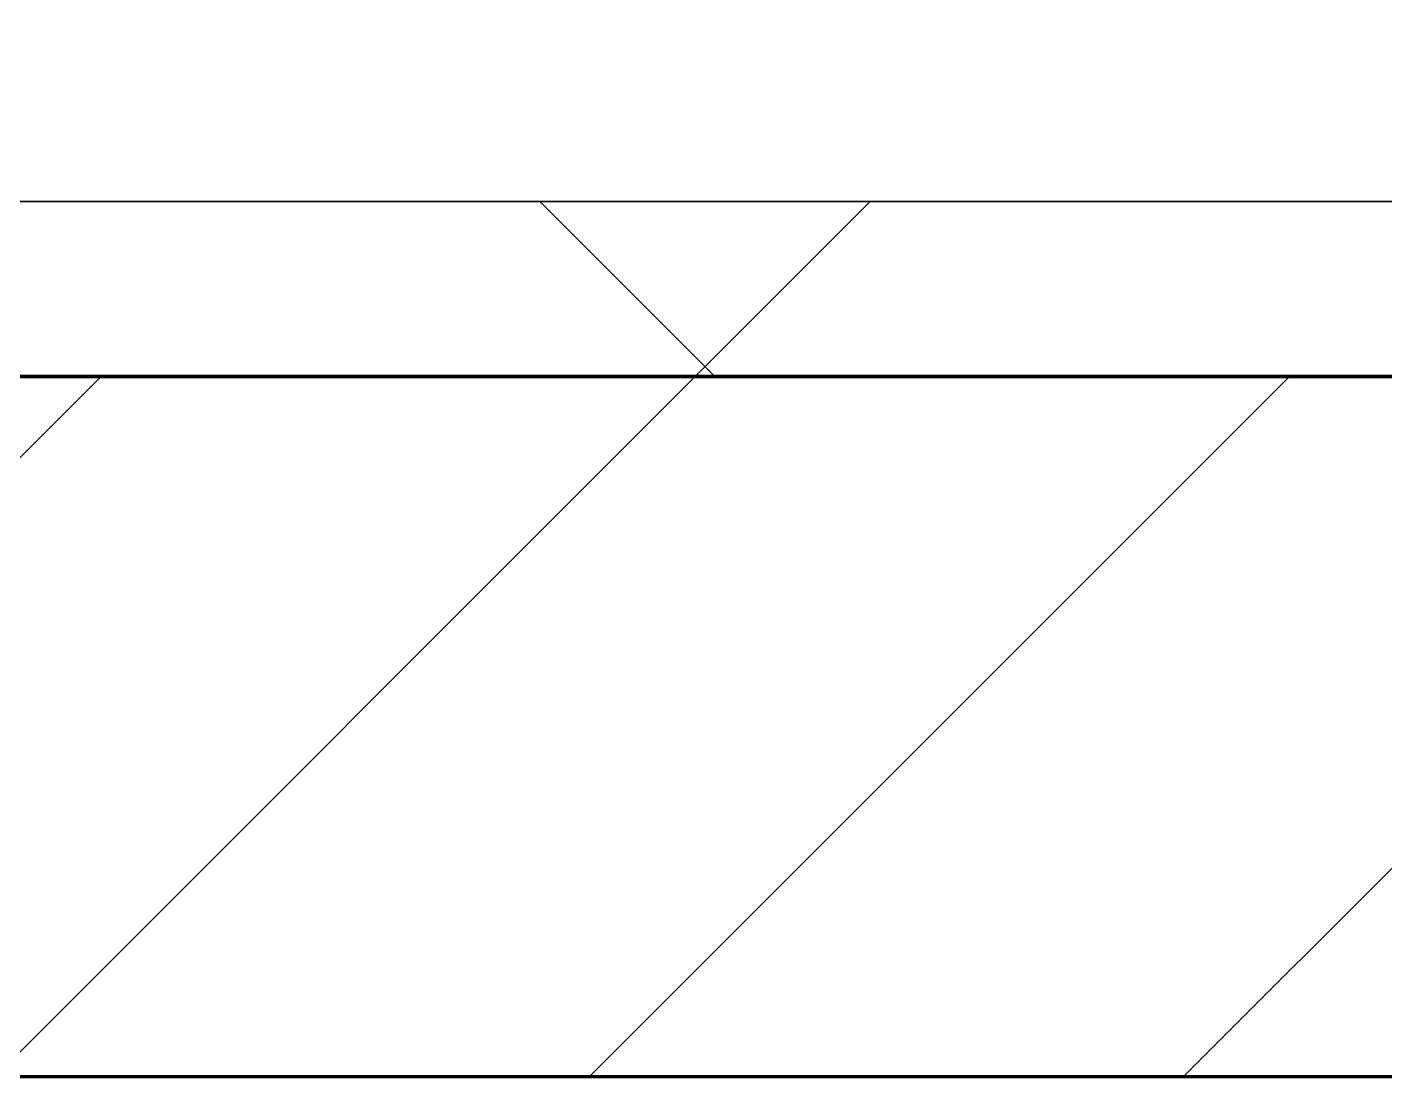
# Model space of a CAD drawing. Header units: millimetres. Extents: x -853432 to -773672, y -18171 to 22484.
# Drawn here: x -799931.2 to -799543.4, y -4021 to -3721.2 of the extents above; entities that cross this region are included whole.
import ezdxf
from ezdxf.xclip import XClip

# ---------------------------------------------------------------- set-up
doc = ezdxf.new("R2010")
doc.units = ezdxf.units.MM
doc.header["$XCLIPFRAME"] = 0
for name, color, linetype, lineweight in [('A-GLAZ-CURT', 2, 'Continuous', 9), ('A-WALL', 5, 'Continuous', 35), ('A-WALL-FNSH', 2, 'Continuous', 35), ('A-WALL-PATT', 1, 'Continuous', 35)]:
    doc.layers.add(name, color=color, linetype=linetype, lineweight=lineweight)
doc.layers.add('A11_ALU.SOLID SHEET', color=2, linetype='Continuous')

# ---------------------------------------------------------------- blocks, each defined once
blk = doc.blocks.new('PPLS-PP19_Custom Tile Pattern - Custom Tile Pattern-V145-4251-01 ENLARGED CONCOURSE LEVEL - REFLECTED CEILING PLAN - SHEET 2')
at = {"layer": 'A-GLAZ-CURT'}
for p, q in [((-300, 0), (300, 0)), ((300, 0), (-300, 0)), ((195.99, 0), (213.31, 0)), ((213.31, 0), (195.99, 0)), ((230.06, 0), (300, 0)), ((-300, -50), (300, -50)), ((300, -50), (-300, -50))]:
    blk.add_line(p, q, dxfattribs=at)
for points, knots in [([(-126.5, 0), (-122.44, 0), (-108.71, 0), (-86.68, 0), (-63.44, 0), (-54.4, 0), (-48.53, 0), (-30.79, 0), (-18.03, 0), (1.96, 0), (8.01, 0), (8.59, 0)], [-5231.017328, -5231.017328, -5231.017328, -5231.017328, -4994.692869, -4542.524482, -4008.285538, -3689.699207, -3546.54457, -3315.260113, -2864.387349, -2439.246196, -2391.687725, -2391.687725, -2391.687725, -2391.687725]), ([(-36.33, 0), (-36.43, 0), (-37.27, 0), (-45.02, 0), (-46.13, 0), (-60.59, 0), (-81.23, 0), (-99.51, 0), (-114.02, 0), (-117.28, 0), (-118.78, 0)], [-1855.773136, -1855.773136, -1855.773136, -1855.773136, -1810.870157, -1672.078046, -1405.135169, -1060.00838, -740.068933, -229.489605, -116.330425, 0, 0, 0, 0]), ([(-36.62, 0), (-36.62, 0), (-40.35, 0), (-44.32, 0), (-58.97, 0), (-85.2, 0), (-107.61, 0), (-116.56, 0), (-117.56, 0)], [-4069.478503, -4069.478503, -4069.478503, -4069.478503, -3858.647035, -3538.256648, -2842.901703, -2193.204658, -1433.981041, -985.49888, -985.49888, -985.49888, -985.49888]), ([(-115.82, 0), (-114.96, 0), (-110.41, 0), (-96.78, 0), (-71.33, 0), (-42.53, 0), (-12.78, 0), (2.52, 0), (7.3, 0), (8.3, 0)], [-5724.064692, -5724.064692, -5724.064692, -5724.064692, -5430.283136, -5103.229623, -4799.173296, -4065.652676, -3589.737505, -3285.047089, -3166.503872, -3166.503872, -3166.503872, -3166.503872]), ([(8.69, 0), (8.62, 0), (7.26, 0), (2.57, 0), (-12.23, 0), (-25.64, 0), (-40, 0), (-56.24, 0), (-75.59, 0), (-94, 0), (-112.01, 0), (-114.94, 0), (-115.63, 0)], [-2892.095846, -2892.095846, -2892.095846, -2892.095846, -2882.788014, -2720.818881, -2518.50168, -2125.455881, -1792.521578, -1466.981642, -1208.454564, -789.402658, -501.969187, -243.577221, -243.577221, -243.577221, -243.577221]), ([(-83.28, 0), (-83.28, 0), (-82.91, 0), (-76.14, 0), (-62.97, 0), (-48.14, 0), (-36.49, 0), (-33.57, 0), (-29.94, 0), (-28.57, 0)], [-1393.4169, -1393.4169, -1393.4169, -1393.4169, -1353.722004, -1274.333717, -1073.56893, -651.549973, -296.515819, -83.513472, 0, 0, 0, 0]), ([(-66.39, 0), (-66.39, 0), (-63.63, 0), (-53.63, 0), (-34.42, 0), (-29.82, 0), (-29.19, 0)], [-2493.31794, -2493.31794, -2493.31794, -2493.31794, -2315.303971, -1809.437387, -963.711516, -666.19313, -666.19313, -666.19313, -666.19313]), ([(31.18, 0), (25.97, 0), (11.99, 0), (-16.92, 0), (-47.42, 0), (-65.77, 0), (-66.37, 0), (-66.38, 0)], [-4496.803627, -4496.803627, -4496.803627, -4496.803627, -4222.080604, -3745.412743, -2981.410125, -2542.574734, -2498.224237, -2498.224237, -2498.224237, -2498.224237]), ([(-63.63, 0), (-61.49, 0), (-57.39, 0), (-54.49, 0), (-45.2, 0), (-40.79, 0), (-40.46, 0), (-40.44, 0)], [-2969.237017, -2969.237017, -2969.237017, -2969.237017, -2851.217951, -2734.127174, -2474.780881, -2410.990208, -2350.645972, -2350.645972, -2350.645972, -2350.645972]), ([(-26.75, 0), (-27.82, 0), (-36.18, 0), (-47.86, 0), (-57.55, 0), (-60.22, 0)], [-8718.362214, -8718.362214, -8718.362214, -8718.362214, -8532.293389, -8073.216054, -7904.648407, -7904.648407, -7904.648407, -7904.648407]), ([(-29.03, 0), (-33.97, 0), (-43.74, 0), (-53.79, 0), (-59.04, 0), (-59.38, 0)], [-2680.714891, -2680.714891, -2680.714891, -2680.714891, -2413.671296, -2161.752162, -2144.571912, -2144.571912, -2144.571912, -2144.571912]), ([(-58.83, 0), (-58.37, 0), (-57.29, 0), (-54.23, 0), (-46.33, 0), (-42.62, 0), (-41.76, 0)], [-4859.52896, -4859.52896, -4859.52896, -4859.52896, -4680.891996, -4469.85053, -4321.566175, -4270.495146, -4270.495146, -4270.495146, -4270.495146]), ([(-51.83, 0), (-51.83, 0), (-51.78, 0), (-47.4, 0), (-46.01, 0), (-40.22, 0), (-36.78, 0)], [-632.814994, -632.814994, -632.814994, -632.814994, -627.965721, -508.377888, -260.442412, 0, 0, 0, 0]), ([(8.2, 0), (4.7, 0), (-5.3, 0), (-20.62, 0), (-32.81, 0), (-44.85, 0), (-51.43, 0), (-51.79, 0)], [-1805.750466, -1805.750466, -1805.750466, -1805.750466, -1617.263037, -1290.787923, -1039.307308, -819.71621, -644.910881, -644.910881, -644.910881, -644.910881]), ([(-41.76, 0), (-39.9, 0), (-37.72, 0), (-36.92, 0), (-36.77, 0)], [-4270.495146, -4270.495146, -4270.495146, -4270.495146, -4161.040818, -4106.245333, -4106.245333, -4106.245333, -4106.245333]), ([(-36.78, 0), (-32.43, 0), (-19.22, 0), (-3.57, 0), (6.95, 0), (7.91, 0)], [-6191.144455, -6191.144455, -6191.144455, -6191.144455, -5862.463379, -5340.621928, -5288.269222, -5288.269222, -5288.269222, -5288.269222]), ([(-36.29, 0), (-36.29, 0), (-34.66, 0), (-28.88, 0), (-26.95, 0), (-26.54, 0)], [-9150.272121, -9150.272121, -9150.272121, -9150.272121, -9057.163041, -8919.836787, -8834.607043, -8834.607043, -8834.607043, -8834.607043]), ([(8.47, 0), (6.65, 0), (-2.72, 0), (-16.58, 0), (-34.76, 0), (-36.04, 0)], [-9995.69069, -9995.69069, -9995.69069, -9995.69069, -9884.23066, -9424.652049, -9182.880979, -9182.880979, -9182.880979, -9182.880979]), ([(-33.34, 0), (-33.34, 0), (-32.93, 0), (-31.16, 0), (-30.52, 0)], [-2415.024266, -2415.024266, -2415.024266, -2415.024266, -2357.633367, -2323.618664, -2323.618664, -2323.618664, -2323.618664]), ([(70.61, 0), (66.16, 0), (55.8, 0), (39.61, 0), (24.74, 0), (2.64, 0), (-17.84, 0), (-30.57, 0), (-31.82, 0), (-32, 0)], [-4647.237329, -4647.237329, -4647.237329, -4647.237329, -4326.416877, -4098.545751, -3766.694881, -3333.063701, -2994.501669, -2698.150104, -2614.070998, -2614.070998, -2614.070998, -2614.070998]), ([(-30.76, 0), (-30.73, 0), (-29.99, 0), (-23.47, 0), (-15.75, 0), (-15.19, 0)], [-54176.191683, -54176.191683, -54176.191683, -54176.191683, -54157.274271, -53749.15266, -53717.791567, -53717.791567, -53717.791567, -53717.791567]), ([(-30.52, 0), (-27.11, 0), (-17.83, 0), (5.99, 0), (22.06, 0), (37.44, 0), (45.92, 0), (57.76, 0), (64.47, 0), (72.74, 0), (75.22, 0), (76.03, 0), (76.21, 0)], [-2323.618664, -2323.618664, -2323.618664, -2323.618664, -2142.497158, -1716.209403, -1206.526904, -1089.329421, -901.315459, -753.071572, -495.328968, -421.953223, -334.951786, -290.452333, -290.452333, -290.452333, -290.452333]), ([(-13, 0), (-14.35, 0), (-17.68, 0), (-25.97, 0), (-29.52, 0), (-30.21, 0)], [-55207.591944, -55207.591944, -55207.591944, -55207.591944, -54789.006179, -54461.685999, -54290.791712, -54290.791712, -54290.791712, -54290.791712]), ([(8.33, 0), (8.19, 0), (7.18, 0), (0.32, 0), (-13.89, 0), (-24.92, 0), (-29.03, 0)], [-3574.286521, -3574.286521, -3574.286521, -3574.286521, -3526.962355, -3285.499107, -2903.012179, -2680.714891, -2680.714891, -2680.714891, -2680.714891]), ([(-28.98, 0), (-28.66, 0), (-27.39, 0), (-24.45, 0), (-22.56, 0)], [-166.548282, -166.548282, -166.548282, -166.548282, -102.06493, 0, 0, 0, 0]), ([(-28.57, 0), (-26.93, 0), (-20.29, 0), (-11.45, 0), (2.08, 0), (13.15, 0), (21.24, 0), (24.62, 0), (24.72, 0), (24.72, 0)], [-5361.429781, -5361.429781, -5361.429781, -5361.429781, -5261.36855, -5050.479954, -4785.90057, -4596.498881, -4445.288762, -4384.376941, -4376.041937, -4376.041937, -4376.041937, -4376.041937]), ([(-22.56, 0), (-20.27, 0), (-17.03, 0), (-11.36, 0), (-7.66, 0), (-6.6, 0), (-6.44, 0)], [-56468.192263, -56468.192263, -56468.192263, -56468.192263, -56344.022017, -56303.229861, -56166.290093, -56124.392176, -56124.392176, -56124.392176, -56124.392176]), ([(-15.19, 0), (-13.07, 0), (-2.96, 0), (7.46, 0), (8.46, 0)], [-461.142613, -461.142613, -461.142613, -461.142613, -429.606584, -426.263806, -426.263806, -426.263806, -426.263806]), ([(-6.54, 0), (-6.73, 0), (-7.2, 0), (-7.6, 0), (-7.79, 0)], [-56009.792147, -56009.792147, -56009.792147, -56009.792147, -55949.290093, -55895.192118, -55895.192118, -55895.192118, -55895.192118]), ([(-2.63, 0), (-2.47, 0), (-1.22, 0), (4.92, 0), (15.97, 0), (22.54, 0), (24.49, 0)], [-226.825321, -226.825321, -226.825321, -226.825321, -220.269177, -206.416616, -198.214427, -187.717507, -187.717507, -187.717507, -187.717507]), ([(7.51, 0), (4.7, 0), (1.23, 0), (-1.67, 0), (-2.25, 0)], [-265.933135, -265.933135, -265.933135, -265.933135, -246.234814, -234.646884, -234.646884, -234.646884, -234.646884]), ([(103.09, 0), (101.08, 0), (86.31, 0), (63.34, 0), (35.84, 0), (18.18, 0), (11.07, 0), (8.4, 0)], [-375.435014, -375.435014, -375.435014, -375.435014, -369.147452, -330.153101, -307.516438, -285.83788, -267.978446, -267.978446, -267.978446, -267.978446]), ([(8.46, 0), (21.45, 0), (44.52, 0), (70.92, 0), (82.12, 0), (83.66, 0)], [-5278.308203, -5278.308203, -5278.308203, -5278.308203, -4573.028122, -4094.177415, -3869.465285, -3869.465285, -3869.465285, -3869.465285]), ([(76.63, 0), (74.8, 0), (67.65, 0), (53.52, 0), (37, 0), (24.07, 0), (15.95, 0), (10.61, 0), (8.47, 0)], [-3095.572228, -3095.572228, -3095.572228, -3095.572228, -2950.589685, -2634.532728, -2313.748533, -2106.613311, -1925.670641, -1810.652456, -1810.652456, -1810.652456, -1810.652456]), ([(30.82, 0), (29.27, 0), (21.93, 0), (14.5, 0), (8.53, 0)], [-10462.034656, -10462.034656, -10462.034656, -10462.034656, -10363.088938, -9997.055338, -9997.055338, -9997.055338, -9997.055338]), ([(8.56, 0), (9.27, 0), (9.91, 0), (10.14, 0), (10.18, 0)], [-3156.060124, -3156.060124, -3156.060124, -3156.060124, -3066.359526, -3044.715262, -3044.715262, -3044.715262, -3044.715262]), ([(9.05, 0), (19.65, 0), (41.61, 0), (65.03, 0), (76.75, 0)], [-425.607381, -425.607381, -425.607381, -425.607381, -390.253598, -354.536918, -354.536918, -354.536918, -354.536918]), ([(9.48, 0), (12.7, 0), (15.95, 0), (22.91, 0), (31, 0), (39.04, 0), (51.19, 0), (58.74, 0), (61.34, 0), (61.45, 0)], [-2366.412601, -2366.412601, -2366.412601, -2366.412601, -2084.094819, -1956.422387, -1818.904206, -1645.594513, -1443.202566, -1228.752106, -1120.932285, -1120.932285, -1120.932285, -1120.932285]), ([(24.69, 0), (24.54, 0), (20.99, 0), (15.48, 0), (10.8, 0), (9.63, 0)], [-4368.572414, -4368.572414, -4368.572414, -4368.572414, -4306.476363, -4080.000647, -3772.857994, -3772.857994, -3772.857994, -3772.857994]), ([(18.16, 0), (19.15, 0), (24.25, 0), (25.66, 0), (26.12, 0)], [-5700.113719, -5700.113719, -5700.113719, -5700.113719, -5554.232259, -5302.431367, -5302.431367, -5302.431367, -5302.431367]), ([(77.47, 0), (76.19, 0), (71.8, 0), (62.26, 0), (51.85, 0), (43.81, 0), (29.53, 0), (20.67, 0), (18.85, 0), (18.16, 0)], [-7009.845307, -7009.845307, -7009.845307, -7009.845307, -6924.452779, -6738.82075, -6548.303034, -6314.283804, -6135.05769, -5972.647715, -5832.674503, -5832.674503, -5832.674503, -5832.674503]), ([(27.44, 0), (27.9, 0), (29.54, 0), (38.07, 0), (53.39, 0), (69.52, 0), (76.36, 0), (77.52, 0)], [-5037.309798, -5037.309798, -5037.309798, -5037.309798, -4887.603822, -4705.298446, -4353.683244, -3960.84581, -3870.072116, -3870.072116, -3870.072116, -3870.072116]), ([(27.89, 0), (29.09, 0), (33.4, 0), (48.37, 0), (63.82, 0), (74.18, 0), (77.41, 0)], [-147.777612, -147.777612, -147.777612, -147.777612, -135.792042, -118.513713, -97.899267, -88.531001, -88.531001, -88.531001, -88.531001]), ([(53.18, 0), (53.06, 0), (52.22, 0), (44.99, 0), (36.46, 0), (30.82, 0)], [-622.740158, -622.740158, -622.740158, -622.740158, -566.066452, -360.610861, 0, 0, 0, 0]), ([(136.44, 0), (121.66, 0), (86.93, 0), (51.16, 0), (31.18, 0)], [-106.750556, -106.750556, -106.750556, -106.750556, -59.610984, 0, 0, 0, 0]), ([(76.29, 0), (73.88, 0), (66.87, 0), (57.82, 0), (46.51, 0), (41.18, 0), (36.02, 0), (35.54, 0), (35.54, 0)], [-366.257734, -366.257734, -366.257734, -366.257734, -357.622665, -341.267687, -334.000314, -326.15566, -319.318397, -317.489778, -317.489778, -317.489778, -317.489778]), ([(36.29, 0), (37.77, 0), (48.82, 0), (64.79, 0), (95.91, 0), (124.45, 0), (132.42, 0), (134.6, 0)], [-314.598523, -314.598523, -314.598523, -314.598523, -305.899624, -287.17622, -249.500363, -194.761443, -152.241002, -152.241002, -152.241002, -152.241002]), ([(61.47, 0), (61.47, 0), (61.21, 0), (54.61, 0), (53.71, 0), (53.56, 0)], [-1113.311073, -1113.311073, -1113.311073, -1113.311073, -1096.402191, -891.204116, -747.28819, -747.28819, -747.28819, -747.28819]), ([(76.22, 0), (75.58, 0), (73.64, 0), (71.05, 0), (70.61, 0)], [-193.634889, -193.634889, -193.634889, -193.634889, -31.537676, 0, 0, 0, 0]), ([(77.41, 0), (79.89, 0), (100.36, 0), (120.63, 0), (138.28, 0), (138.53, 0)], [-353.867724, -353.867724, -353.867724, -353.867724, -346.313304, -291.370682, -290.5735, -290.5735, -290.5735, -290.5735]), ([(146.31, 0), (144.65, 0), (133.85, 0), (111.92, 0), (86.98, 0), (77.41, 0)], [-469.576156, -469.576156, -469.576156, -469.576156, -458.593899, -401.860199, -367.594347, -367.594347, -367.594347, -367.594347]), ([(78.1, 0), (86.41, 0), (103.13, 0), (116.36, 0), (128.63, 0), (128.95, 0)], [-87.867769, -87.867769, -87.867769, -87.867769, -63.759246, -39.050993, -35.895543, -35.895543, -35.895543, -35.895543]), ([(78.48, 0), (79.51, 0), (84.95, 0), (86.01, 0), (92.51, 0), (94.33, 0)], [-3844.262741, -3844.262741, -3844.262741, -3844.262741, -3759.045785, -3336.541051, -2783.776468, -2783.776468, -2783.776468, -2783.776468]), ([(114.39, 0), (114.2, 0), (112.08, 0), (105.42, 0), (92.38, 0), (86.52, 0), (79.99, 0), (78.52, 0)], [-8148.58938, -8148.58938, -8148.58938, -8148.58938, -8105.191388, -7723.759874, -7531.75727, -7135.649961, -7033.519254, -7033.519254, -7033.519254, -7033.519254]), ([(94.4, 0), (94.4, 0), (94.64, 0), (99.11, 0), (108.97, 0), (120.79, 0), (139.94, 0), (163.31, 0), (185.23, 0), (193.62, 0), (194.69, 0), (194.79, 0)], [-2348.345796, -2348.345796, -2348.345796, -2348.345796, -2310.419338, -2233.599744, -2052.234781, -1843.028543, -1530.39897, -1095.004608, -529.74427, -295.064701, -265.121568, -265.121568, -265.121568, -265.121568]), ([(129.02, 0), (129.02, 0), (124.41, 0), (122.35, 0), (114.96, 0), (108.04, 0), (103.09, 0)], [-35.386604, -35.386604, -35.386604, -35.386604, -31.430235, -22.807238, -15.488593, 0, 0, 0, 0]), ([(146.23, 0), (144.78, 0), (140.7, 0), (134.04, 0), (126.24, 0), (118.6, 0), (114.23, 0), (111.98, 0), (105.66, 0), (105.23, 0), (105.23, 0)], [-9949.856506, -9949.856506, -9949.856506, -9949.856506, -9847.788484, -9677.714971, -9567.007022, -9453.21225, -9220.200448, -9012.77275, -8966.157302, -8929.495943, -8929.495943, -8929.495943, -8929.495943]), ([(105.26, 0), (105.52, 0), (111.01, 0), (112.65, 0), (113.59, 0)], [-8920.561005, -8920.561005, -8920.561005, -8920.561005, -8814.835624, -8577.462505, -8577.462505, -8577.462505, -8577.462505]), ([(128.58, 0), (128.8, 0), (130.16, 0), (136.64, 0), (142.52, 0), (145.25, 0)], [-633.326174, -633.326174, -633.326174, -633.326174, -627.736123, -618.981161, -611.078298, -611.078298, -611.078298, -611.078298]), ([(137.1, 0), (136, 0), (133.64, 0), (129.87, 0), (129.11, 0)], [-670.405967, -670.405967, -670.405967, -670.405967, -651.020627, -640.742133, -640.742133, -640.742133, -640.742133]), ([(168.37, 0), (167.68, 0), (163.15, 0), (155.56, 0), (146.35, 0)], [-543.375029, -543.375029, -543.375029, -543.375029, -530.793311, -469.674102, -469.674102, -469.674102, -469.674102]), ([(157.9, 0), (156.77, 0), (152.87, 0), (148.41, 0), (146.36, 0)], [-10292.955006, -10292.955006, -10292.955006, -10292.955006, -10098.273015, -9952.906854, -9952.906854, -9952.906854, -9952.906854]), ([(146.4, 0), (149.1, 0), (154.72, 0), (161.24, 0), (162.19, 0), (162.75, 0)], [-609.961596, -609.961596, -609.961596, -609.961596, -602.094757, -592.980799, -581.414464, -581.414464, -581.414464, -581.414464]), ([(193.8, 0), (193.33, 0), (190.11, 0), (183.13, 0), (171, 0), (161.95, 0), (161.28, 0), (158.35, 0), (157.85, 0), (157.77, 0)], [-11665.349007, -11665.349007, -11665.349007, -11665.349007, -11565.880756, -11105.624034, -10839.086983, -10768.332124, -10666.779182, -10580.760289, -10550.278881, -10550.278881, -10550.278881, -10550.278881]), ([(284.24, 0), (276.02, 0), (248.95, 0), (207.11, 0), (177.41, 0), (159.34, 0), (158.33, 0), (158.3, 0)], [-269.435448, -269.435448, -269.435448, -269.435448, -244.693688, -187.987675, -143.776725, -129.632772, -123.352749, -123.352749, -123.352749, -123.352749]), ([(159.07, 0), (159.13, 0), (160.84, 0), (165.21, 0), (174.15, 0), (185.98, 0), (208.82, 0), (219.42, 0), (230.06, 0)], [-115.643202, -115.643202, -115.643202, -115.643202, -114.681583, -87.660824, -65.295536, -41.623857, -24.459831, 0, 0, 0, 0]), ([(162.75, 0), (165.4, 0), (170.91, 0), (172.61, 0), (172.61, 0)], [-111.264224, -111.264224, -111.264224, -111.264224, -56.742688, -19.085662, -19.085662, -19.085662, -19.085662]), ([(247.1, 0), (246.76, 0), (245.04, 0), (238.34, 0), (226.56, 0), (221.1, 0), (200.27, 0), (182.99, 0), (174.27, 0), (169.67, 0), (168.99, 0)], [-9649.085549, -9649.085549, -9649.085549, -9649.085549, -9581.591397, -9406.094246, -9221.510254, -9016.44624, -8717.832359, -8253.978395, -8152.463617, -8069.855175, -8069.855175, -8069.855175, -8069.855175]), ([(215.22, 0), (214.62, 0), (210.55, 0), (203.98, 0), (187.54, 0), (175.3, 0), (169.49, 0)], [-203.825446, -203.825446, -203.825446, -203.825446, -198.527383, -184.406837, -162.427601, -142.916156, -142.916156, -142.916156, -142.916156]), ([(171.51, 0), (176.48, 0), (193.23, 0), (201.73, 0), (208.81, 0), (213.9, 0), (241.96, 0), (266.73, 0), (279.28, 0), (283.79, 0), (284.24, 0)], [-7971.819559, -7971.819559, -7971.819559, -7971.819559, -7784.112253, -7606.717214, -7289.299508, -7042.621073, -6582.165592, -6068.460911, -5766.029927, -5731.389513, -5731.389513, -5731.389513, -5731.389513]), ([(172.07, 0), (177.66, 0), (187.87, 0), (201.08, 0), (207.47, 0), (213.96, 0), (215.11, 0)], [-255.364076, -255.364076, -255.364076, -255.364076, -237.955587, -223.92608, -215.862851, -208.75215, -208.75215, -208.75215, -208.75215]), ([(284.12, 0), (277.54, 0), (256.74, 0), (230.43, 0), (219.94, 0), (219.02, 0)], [-12250.17087, -12250.17087, -12250.17087, -12250.17087, -11905.454923, -11162.864862, -10856.732305, -10856.732305, -10856.732305, -10856.732305]), ([(219.9, 0), (220.86, 0), (227.84, 0), (242.06, 0), (246.54, 0), (246.96, 0)], [-10670.940496, -10670.940496, -10670.940496, -10670.940496, -10511.382485, -9925.173265, -9834.877357, -9834.877357, -9834.877357, -9834.877357]), ([(284.4, 0), (286.52, 0), (292.04, 0), (296.52, 0), (297.86, 0), (298.09, 0)], [-5727.361335, -5727.361335, -5727.361335, -5727.361335, -5566.724884, -5280.360606, -5199.253518, -5199.253518, -5199.253518, -5199.253518]), ([(284.76, 0), (284.76, 0), (285.09, 0), (287.47, 0), (293.59, 0), (297.76, 0), (300, 0)], [-4110.630118, -4110.630118, -4110.630118, -4110.630118, -4053.389046, -3959.664717, -3862.421465, -3746.95702, -3746.95702, -3746.95702, -3746.95702]), ([(297.38, 0), (295.84, 0), (291.62, 0), (285.38, 0), (284.87, 0)], [-4803.172655, -4803.172655, -4803.172655, -4803.172655, -4358.271401, -4143.037883, -4143.037883, -4143.037883, -4143.037883])]:
    blk.add_open_spline(points, degree=3, knots=knots, dxfattribs=at)
for points in [[(-39.84, 0), (-39.08, 0), (-38.11, 0), (-37.36, 0)], [(24.49, 0), (25.23, 0), (25.72, 0), (26.04, 0)], [(80.35, 0), (79.74, 0), (78.79, 0), (77.61, 0)], [(84.06, 0), (83.48, 0), (82.41, 0), (81.72, 0)], [(168.74, 0), (168.74, 0), (169.81, 0), (171.51, 0)], [(195.11, 0), (194.91, 0), (194.44, 0), (193.8, 0)], [(300, 0), (294.77, 0), (289.51, 0), (284.24, 0)], [(300, 0), (294.88, 0), (289.76, 0), (284.63, 0)]]:
    blk.add_open_spline(points, degree=3, dxfattribs=at)
blk = doc.blocks.new('PPLS-PP19_Custom Tile Pattern - Custom Tile Pattern-V146-4251-01 ENLARGED CONCOURSE LEVEL - REFLECTED CEILING PLAN - SHEET 2')
at = {"layer": 'A-GLAZ-CURT'}
for p, q in [((-300, 0), (300, 0)), ((300, 0), (-300, 0)), ((-293.07, 0), (-275.75, 0)), ((-275.75, 0), (-293.07, 0)), ((-300, -50), (300, -50)), ((300, -50), (-300, -50))]:
    blk.add_line(p, q, dxfattribs=at)
at = {"layer": 'A-GLAZ-CURT', "flags": 128}
for points in [[(-300, 0), (-291.56, 0), (-283.3, 0), (-275.2, 0), (-267.26, 0), (-259.45, 0)], [(-259.67, 0), (-267.51, 0), (-275.48, 0), (-283.55, 0), (-291.73, 0), (-300, 0)]]:
    blk.add_lwpolyline(points, dxfattribs=at)
at = {"layer": 'A-GLAZ-CURT'}
for points, knots in [([(-300, 0), (-284.65, 0), (-236.57, 0), (-174.61, 0), (-129.95, 0), (-114.06, 0), (-108.99, 0)], [-5323.127839, -5323.127839, -5323.127839, -5323.127839, -4502.809032, -2700.551212, -1002.059161, -460.363443, -460.363443, -460.363443, -460.363443]), ([(-178.92, 0), (-190.07, 0), (-221.77, 0), (-262.56, 0), (-294.48, 0), (-300, 0)], [-15958.17956, -15958.17956, -15958.17956, -15958.17956, -15131.813646, -13729.592194, -13439.944408, -13439.944408, -13439.944408, -13439.944408]), ([(-137.88, 0), (-140.56, 0), (-147.66, 0), (-147.69, 0), (-158.72, 0), (-174.02, 0), (-185.59, 0), (-209.77, 0), (-232.01, 0), (-255.22, 0), (-262.59, 0), (-264.9, 0), (-265.4, 0)], [-3187.727384, -3187.727384, -3187.727384, -3187.727384, -2919.378265, -2477.344047, -2237.412286, -2029.680487, -1755.085331, -1400.429864, -858.079193, -543.655514, -208.940337, 0, 0, 0, 0])]:
    blk.add_open_spline(points, degree=3, knots=knots, dxfattribs=at)
blk = doc.blocks.new('*U634')
at = {"layer": 'A-GLAZ-CURT'}
for name, p in [('PPLS-PP19_Custom Tile Pattern - Custom Tile Pattern-V145-4251-01 ENLARGED CONCOURSE LEVEL - REFLECTED CEILING PLAN - SHEET 2', (36002.37, -7350)), ('PPLS-PP19_Custom Tile Pattern - Custom Tile Pattern-V146-4251-01 ENLARGED CONCOURSE LEVEL - REFLECTED CEILING PLAN - SHEET 2', (36602.37, -7350))]:
    blk.add_blockref(name, p, dxfattribs=at)
blk = doc.blocks.new('*U1213')
blk.add_lwpolyline([(22690, -750), (19166.45, -750), (19116.45, -700), (18966.44, -550), (-101025.39, -550), (-101025.39, -6704.96), (-96300, -6704.96), (-96300, -7350), (-94497.63, -7350), (17250, -7350), (17250, -6849.96), (18300, -6849.96), (22690, -6849.96)], close=True)

msp = doc.modelspace()

# ---------------------------------------------------------------- block references
at = {"layer": 'A11_ALU.SOLID SHEET'}
ref = msp.add_blockref('*U1213', (-744682.37, 3579.02), dxfattribs=at)
XClip(ref).set_block_clipping_path([(-104690.1238047112, -9620.0029952966), (-34092.6543255156, 14392.9971737705)])

# ---------------------------------------------------------------- next in the draw order: hatches: boundary and pattern name
at = {"layer": 'A-WALL-PATT', "lineweight": 9}
h = msp.add_hatch(dxfattribs=at)
h.set_pattern_fill('FP_4', color=256, style=0, pattern_type=2)
h.set_pattern_definition([(45, (0, 0), (-212.13203, 212.13203), []), (135, (0, 0), (-212.13203, -212.13203), [])])
h.paths.add_polyline_path([(-779464.45, -3820.98), (-778775.03, -3820.98), (-778775.03, -3770.98), (-827933.88, -3770.98), (-828045.79, -3820.98), (-779602.34, -3820.98)])
h.paths.add_polyline_path([(-828965.42, -3820.98), (-828156.1, -3820.98), (-828044.19, -3770.98), (-841032.37, -3770.98), (-841032.37, -3820.98), (-829103.3, -3820.98)])
h = msp.add_hatch(dxfattribs=at)
h.set_pattern_fill('FP_2', color=256, style=0, pattern_type=2)
h.set_pattern_definition([(45, (0, 0), (-84.852814, 84.852814), [])])
h.paths.add_polyline_path([(-779326.57, -4020.98), (-778775.03, -4020.98), (-778775.03, -3820.98), (-828045.79, -3820.98), (-828336.65, -3950.93), (-828355, -3909.85), (-828156.1, -3820.98), (-841232.37, -3820.98), (-841232.37, -4020.98), (-779878.11, -4020.98)])
h.paths.add_polyline_path([(-828280, -3860.98), (-828285, -3859.64), (-828288.66, -3855.98), (-828289.66, -3848.39), (-828287.07, -3844.76), (-828282.59, -3841.32), (-828280, -3840.98), (-828272.93, -3843.91), (-828270.34, -3848.39), (-828270.34, -3851.81), (-828272.93, -3858.05), (-828279.18, -3860.64)])

# ---------------------------------------------------------------- next in the draw order: linework, layer by layer
at = {"layer": 'A-WALL', "color": 7, "lineweight": 70}
for p, q in [((-801980, -3820.98), (-799580, -3820.98)), ((-799580, -3820.98), (-801980, -3820.98)), ((-799580, -3820.98), (-798380, -3820.98)), ((-798380, -3820.98), (-799580, -3820.98)), ((-799580, -4020.98), (-801980, -4020.98)), ((-798380, -4020.98), (-799580, -4020.98))]:
    msp.add_line(p, q, dxfattribs=at)
at = {"layer": 'A-WALL-FNSH', "color": 250}
for p, q in [((-801980, -3770.98), (-799580, -3770.98)), ((-799580, -3770.98), (-798380, -3770.98))]:
    msp.add_line(p, q, dxfattribs=at)

# ---------------------------------------------------------------- next in the draw order: block references
msp.add_blockref('*U634', (-835882.37, 3579.02))

doc.saveas('drawing.dxf')
